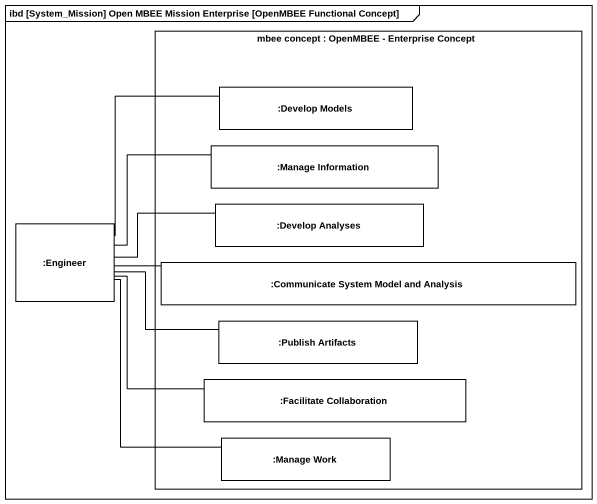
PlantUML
@startuml
mainframe ibd [System_Mission] Open MBEE Mission Enterprise [OpenMBEE Functional Concept]
rectangle "mbee concept : OpenMBEE - Enterprise Concept" as mbee_concept {
  rectangle ":Develop Models" as Develop_Models
  rectangle ":Manage Information" as Manage_Information
  rectangle ":Develop Analyses" as Develop_Analyses
  rectangle ":Communicate System Model and Analysis" as Communicate_System_Model
  rectangle ":Publish Artifacts" as Publish_Artifacts
  rectangle ":Facilitate Collaboration" as Facilitate_Collaboration
  rectangle ":Manage Work" as Manage_Work
}
rectangle ":Engineer" as Engineer
Engineer -up- Develop_Models
Engineer -right- Manage_Information
Engineer -right- Develop_Analyses
Engineer -right- Communicate_System_Model
Engineer -right- Publish_Artifacts
Engineer -right- Facilitate_Collaboration
Engineer -- Manage_Work
@enduml
